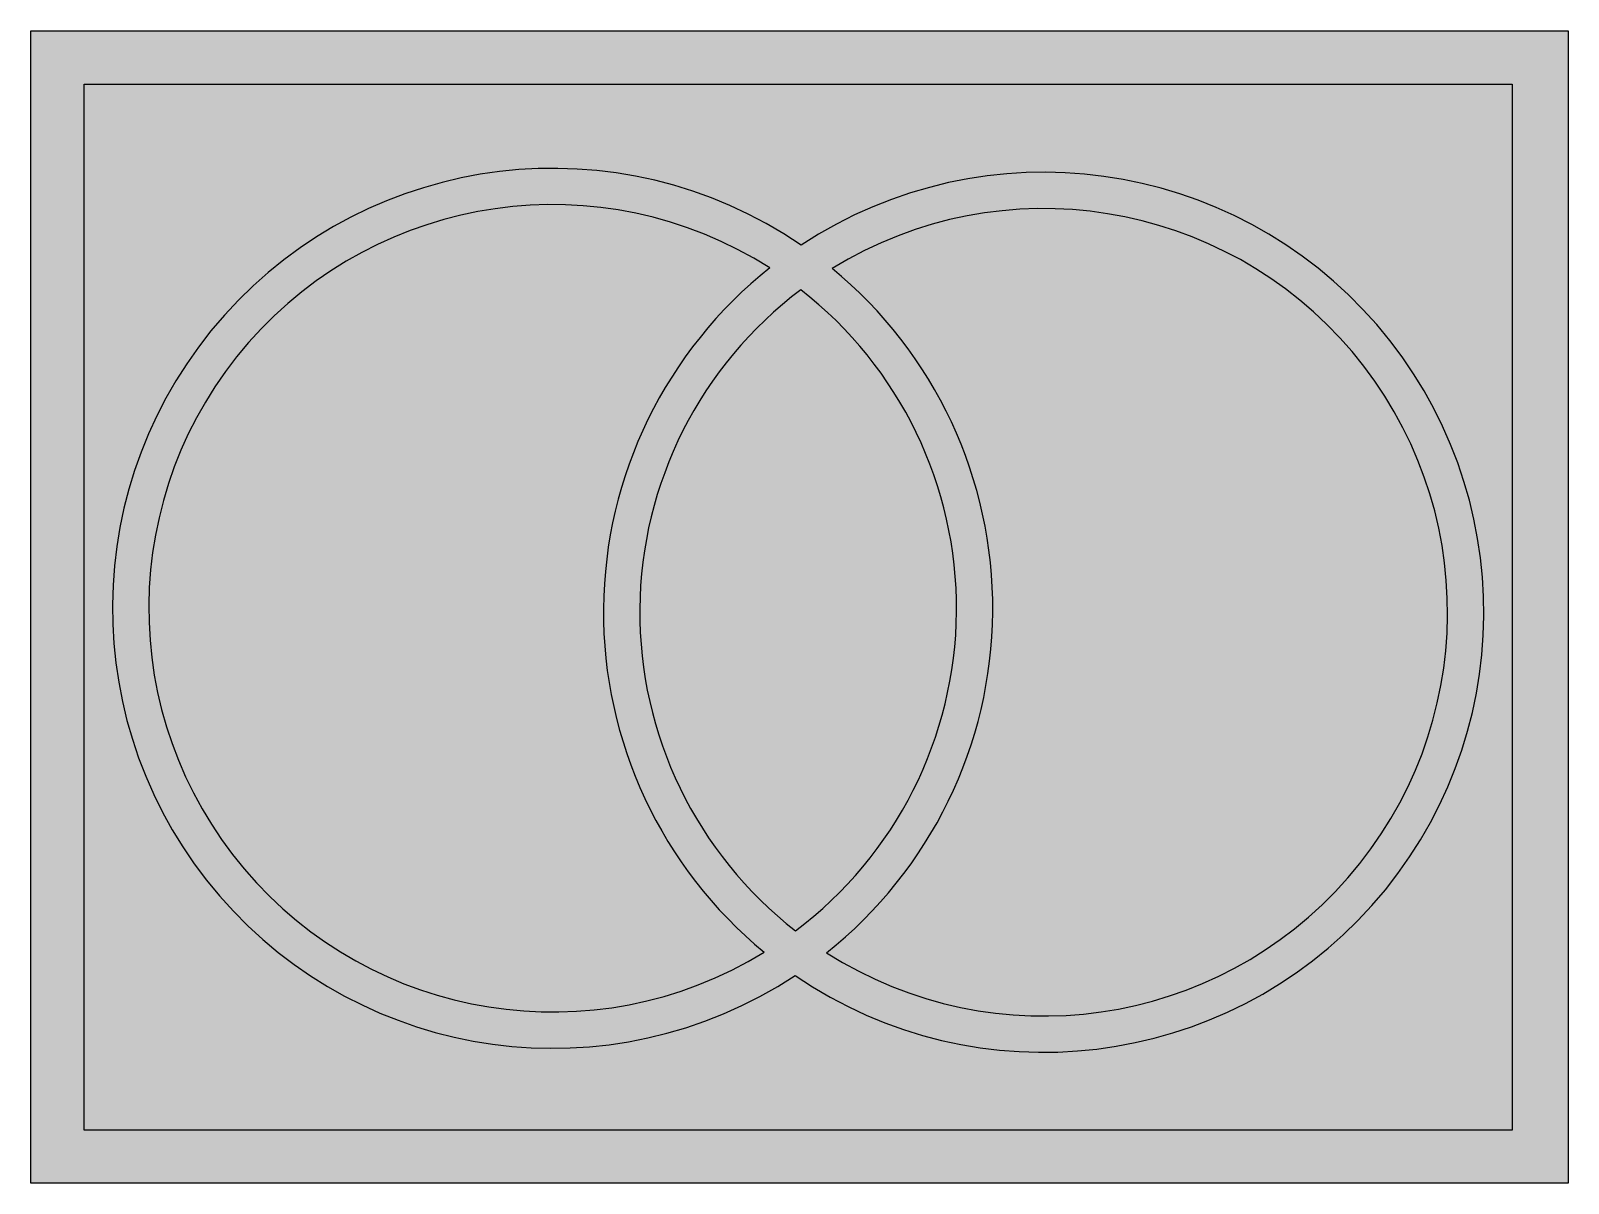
# Model space of a CAD drawing. Extents: x -1 to 1, y -0.75 to 0.75.
import ezdxf

# ---------------------------------------------------------------- set-up
doc = ezdxf.new("R2010")
doc.units = 0
doc.header["$MEASUREMENT"] = 0
doc.layers.get('0').update_dxf_attribs({"color": 80, "linetype": 'CONTINUOUS'})

msp = doc.modelspace()

# ---------------------------------------------------------------- hatches: boundary and pattern name
h = msp.add_hatch(color=256)
h.paths.add_polyline_path([(1, 0.75), (-1, 0.75), (-1, -0.75), (1, -0.75)])
h.paths.add_polyline_path([(-0.9303, 0.6803), (0.9271, 0.6803), (0.9271, -0.6808), (-0.9303, -0.6808)], flags=16)
h = msp.add_hatch(color=255)
h.paths.add_polyline_path([(-0.9303, 0.6803), (-0.9303, -0.6808), (0.9271, -0.6808), (0.9271, 0.6803)])
h.paths.add_polyline_path([(-0.0057, -0.4795, -1.876811), (0.0021, 0.4709, -1.876811)], flags=16)
h.paths.add_polyline_path([(0.0351, -0.4499, 0.477513), (0.0424, 0.4407, -1.805856)], flags=0)
h.paths.add_polyline_path([(-0.0387, 0.4413, 0.477513), (-0.046, -0.4492, -1.805856)], flags=0)
h.paths.add_polyline_path([(0.0016, 0.4129, -0.493827), (-0.0052, -0.4214, -0.493827)], flags=0)
h = msp.add_hatch(color=256)
h.paths.add_polyline_path([(0.0021, 0.4709, 1.876811), (-0.0057, -0.4795, 1.876811)])
h.paths.add_polyline_path([(0.0016, 0.4129, -0.493827), (-0.0052, -0.4214, -0.493827)], flags=16)
h.paths.add_polyline_path([(0.0424, 0.4407, -1.805856), (0.0351, -0.4499, 0.477513)], flags=16)
h.paths.add_polyline_path([(-0.0387, 0.4413, 0.477513), (-0.046, -0.4492, -1.805856)], flags=16)

# ---------------------------------------------------------------- linework, layer by layer
for p, q in [((-1, 0.75), (1, 0.75)), ((-1, -0.75), (-1, 0.75)), ((1, 0.75), (1, -0.75)), ((1, -0.75), (-1, -0.75))]:
    msp.add_line(p, q)
msp.add_lwpolyline([(-0.9303, 0.6803), (0.9271, 0.6803), (0.9271, -0.6808), (-0.9303, -0.6808)], close=True)
for centre, radius, start, end in [((-0.3211, -0.0017), 0.5726, 55.6301, 303.4319), ((0.3176, -0.0069), 0.5726, 235.6301, 123.4319), ((-0.3211, -0.0017), 0.5254, 57.4823, 301.5797), ((0.3176, -0.0069), 0.5254, 237.4823, 121.5797), ((0.3176, -0.0069), 0.5726, 128.4808, 230.5812), ((-0.3211, -0.0017), 0.5726, 308.4808, 50.5812), ((0.3176, -0.0069), 0.5254, 126.9682, 232.0938), ((-0.3211, -0.0017), 0.5254, 306.9682, 52.0938)]:
    msp.add_arc(centre, radius, start, end)

doc.saveas('drawing.dxf')
